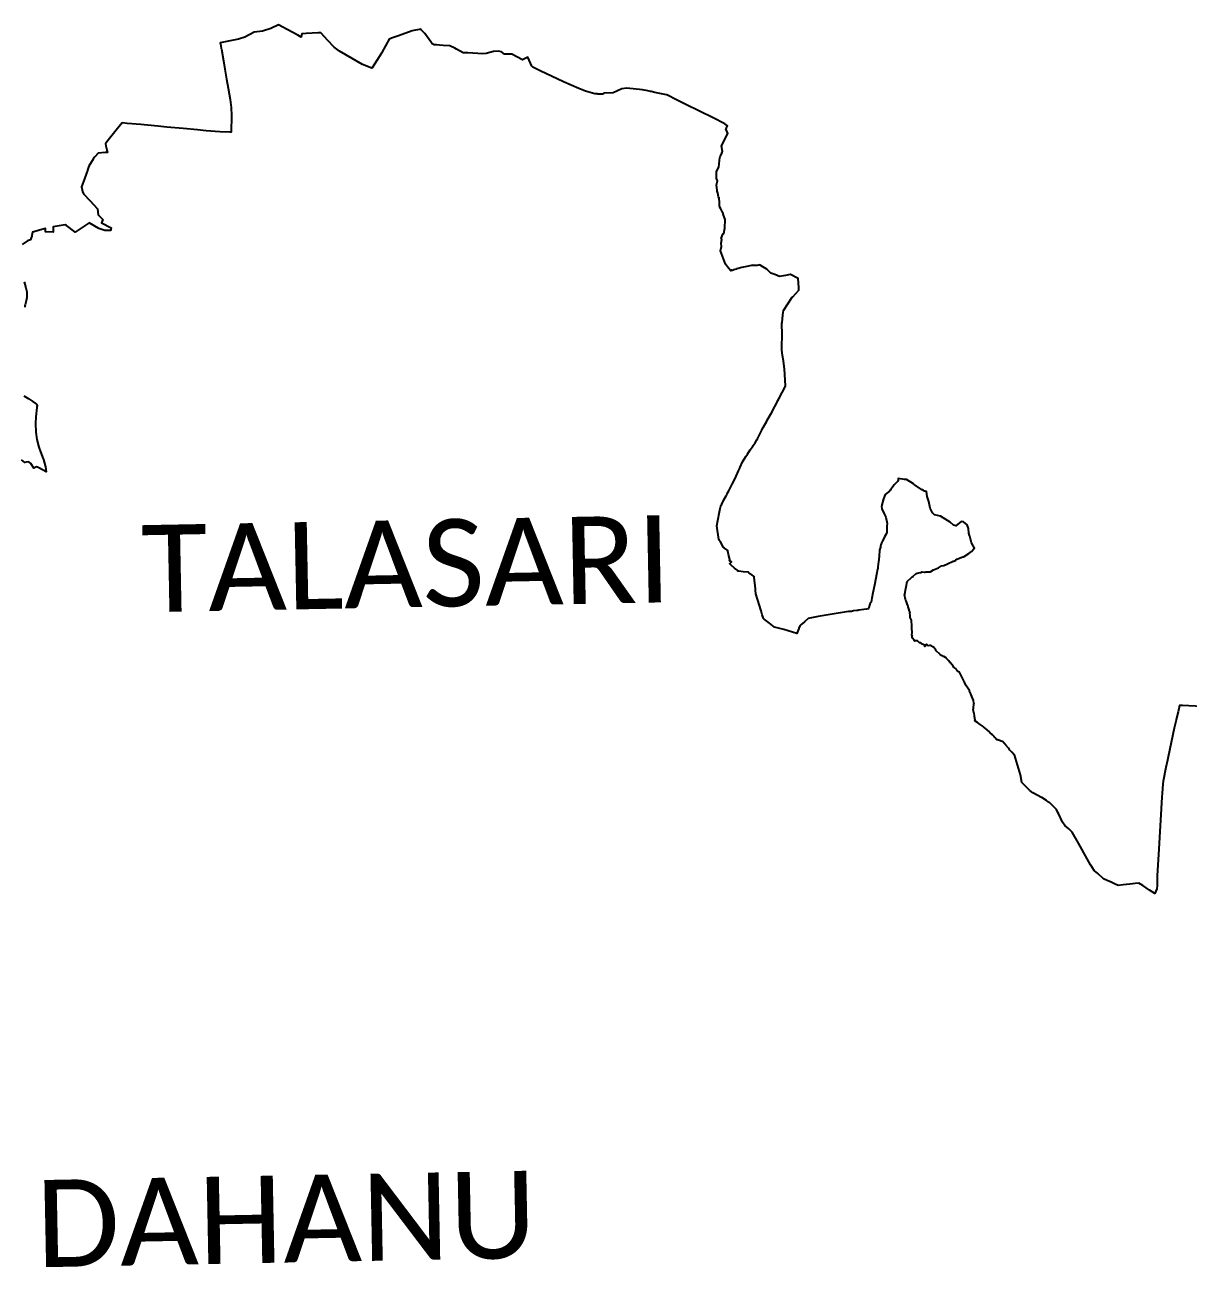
# Model space of a CAD drawing. Header units: metres. Extents: x 0 to 561379, y 0 to 4092696.
# Drawn here: x 272141 to 296846, y 2211787 to 2238178 of the extents above; entities that cross this region are included whole.
import ezdxf

# ---------------------------------------------------------------- set-up
doc = ezdxf.new("R2010")
doc.units = ezdxf.units.M
doc.layers.add('DISTRICT BOUNDRY', color=86, linetype='Continuous')
doc.layers.add('TALUKA NAME', color=5, linetype='Continuous')
doc.styles.get("Standard").update_dxf_attribs({"font": 'arial.ttf'})

msp = doc.modelspace()

# ---------------------------------------------------------------- linework, layer by layer
at = {"layer": 'DISTRICT BOUNDRY'}
for points in [[(297550, 2223678, 0), (296728, 2223716, 0), (296702, 2223717, 0), (296674, 2223719, 0), (296668, 2223719, 0), (296668, 2223719, 0), (296661, 2223719, 0), (296631, 2223582, 0), (296595, 2223420, 0), (296585, 2223377, 0), (296552, 2223239, 0), (296422, 2222628, 0), (296407, 2222557, 0), (296375, 2222404, 0), (296315, 2222109, 0), (296307, 2222044, 0), (296292, 2221854, 0), (296286, 2221773, 0), (296222, 2220676, 0), (296192, 2220101, 0), (296186, 2219897, 0), (296183, 2219825, 0), (296137, 2219725, 0), (296026, 2219797, 0), (295884, 2219891, 0), (295800, 2219946, 0), (295721, 2219937, 0), (295606, 2219922, 0), (295467, 2219907, 0), (295359, 2219895, 0), (295281, 2219930, 0), (295211, 2219964, 0), (295128, 2220002, 0), (295050, 2220036, 0), (294929, 2220149, 0), (294854, 2220212, 0), (294781, 2220327, 0), (294778, 2220331, 0), (294775, 2220334, 0), (294700, 2220462, 0), (294517, 2220796, 0), (294386, 2221026, 0), (294322, 2221089, 0), (294316, 2221094, 0), (294310, 2221099, 0), (294228, 2221167, 0), (294178, 2221240, 0), (294098, 2221409, 0), (294081, 2221444, 0), (294081, 2221446, 0), (294080, 2221448, 0), (294050, 2221512, 0), (293901, 2221655, 0), (293899, 2221658, 0), (293898, 2221661, 0), (293865, 2221681, 0), (293844, 2221693, 0), (293840, 2221697, 0), (293836, 2221700, 0), (293737, 2221761, 0), (293734, 2221761, 0), (293732, 2221761, 0), (293550, 2221863, 0), (293481, 2221913, 0), (293480, 2221914, 0), (293477, 2221917, 0), (293313, 2222081, 0), (293285, 2222246, 0), (293224, 2222461, 0), (293159, 2222668, 0), (293157, 2222670, 0), (293155, 2222672, 0), (293104, 2222726, 0), (293052, 2222779, 0), (293045, 2222788, 0), (293028, 2222809, 0), (292974, 2222877, 0), (292940, 2222920, 0), (292930, 2222933, 0), (292929, 2222933, 0), (292919, 2222946, 0), (292821, 2222982, 0), (292809, 2222986, 0), (292801, 2222986, 0), (292783, 2222986, 0), (292780, 2222986, 0), (292769, 2223001, 0), (292746, 2223030, 0), (292735, 2223044, 0), (292725, 2223058, 0), (292700, 2223089, 0), (292697, 2223093, 0), (292694, 2223095, 0), (292694, 2223095, 0), (292692, 2223097, 0), (292638, 2223146, 0), (292634, 2223149, 0), (292577, 2223198, 0), (292508, 2223259, 0), (292499, 2223265, 0), (292490, 2223272, 0), (292431, 2223312, 0), (292372, 2223355, 0), (292317, 2223395, 0), (292319, 2223401, 0), (292321, 2223407, 0), (292310, 2223482, 0), (292309, 2223492, 0), (292307, 2223503, 0), (292304, 2223548, 0), (292302, 2223552, 0), (292299, 2223555, 0), (292295, 2223562, 0), (292295, 2223569, 0), (292282, 2223627, 0), (292287, 2223664, 0), (292287, 2223664, 0), (292291, 2223672, 0), (292298, 2223751, 0), (292299, 2223762, 0), (292296, 2223765, 0), (292296, 2223767, 0), (292289, 2223825, 0), (292240, 2223946, 0), (292233, 2223965, 0), (292233, 2223965, 0), (292225, 2223983, 0), (292205, 2224026, 0), (292202, 2224032, 0), (292200, 2224037, 0), (292169, 2224084, 0), (292140, 2224129, 0), (292135, 2224138, 0), (292129, 2224148, 0), (292128, 2224150, 0), (292098, 2224214, 0), (292096, 2224221, 0), (292093, 2224227, 0), (292043, 2224326, 0), (291988, 2224429, 0), (291967, 2224431, 0), (291966, 2224431, 0), (291957, 2224439, 0), (291956, 2224440, 0), (291945, 2224448, 0), (291944, 2224459, 0), (291943, 2224464, 0), (291930, 2224476, 0), (291903, 2224501, 0), (291897, 2224506, 0), (291885, 2224517, 0), (291871, 2224529, 0), (291855, 2224551, 0), (291825, 2224591, 0), (291821, 2224597, 0), (291819, 2224599, 0), (291806, 2224618, 0), (291804, 2224618, 0), (291801, 2224620, 0), (291786, 2224642, 0), (291781, 2224649, 0), (291768, 2224668, 0), (291753, 2224682, 0), (291751, 2224684, 0), (291707, 2224726, 0), (291704, 2224732, 0), (291692, 2224738, 0), (291656, 2224756, 0), (291646, 2224761, 0), (291645, 2224762, 0), (291628, 2224775, 0), (291624, 2224774, 0), (291623, 2224774, 0), (291614, 2224777, 0), (291605, 2224780, 0), (291580, 2224805, 0), (291575, 2224809, 0), (291571, 2224814, 0), (291566, 2224818, 0), (291505, 2224873, 0), (291496, 2224879, 0), (291485, 2224894, 0), (291454, 2224942, 0), (291450, 2224948, 0), (291446, 2224954, 0), (291425, 2224967, 0), (291402, 2224982, 0), (291378, 2224990, 0), (291369, 2224993, 0), (291354, 2224991, 0), (291324, 2224988, 0), (291321, 2224993, 0), (291315, 2224997, 0), (291311, 2225000, 0), (291296, 2225013, 0), (291287, 2225019, 0), (291278, 2225006, 0), (291272, 2224999, 0), (291258, 2224980, 0), (291255, 2224971, 0), (291254, 2224997, 0), (291254, 2225003, 0), (291230, 2225010, 0), (291187, 2225031, 0), (291176, 2225037, 0), (291169, 2225039, 0), (291172, 2225040, 0), (291173, 2225041, 0), (291167, 2225048, 0), (291161, 2225051, 0), (291153, 2225052, 0), (291142, 2225053, 0), (291116, 2225079, 0), (291108, 2225085, 0), (291100, 2225091, 0), (291077, 2225090, 0), (291050, 2225089, 0), (291042, 2225087, 0), (291038, 2225089, 0), (291028, 2225106, 0), (290995, 2225147, 0), (290983, 2225163, 0), (290986, 2225179, 0), (290986, 2225181, 0), (290986, 2225182, 0), (290984, 2225186, 0), (290986, 2225188, 0), (290988, 2225192, 0), (290989, 2225199, 0), (290985, 2225202, 0), (290979, 2225208, 0), (290982, 2225273, 0), (290982, 2225278, 0), (290982, 2225283, 0), (290982, 2225293, 0), (290980, 2225338, 0), (290980, 2225353, 0), (290980, 2225368, 0), (290977, 2225437, 0), (290974, 2225497, 0), (290972, 2225528, 0), (290972, 2225533, 0), (290964, 2225544, 0), (290957, 2225552, 0), (290941, 2225572, 0), (290941, 2225595, 0), (290941, 2225596, 0), (290941, 2225608, 0), (290940, 2225629, 0), (290939, 2225688, 0), (290940, 2225693, 0), (290930, 2225724, 0), (290916, 2225770, 0), (290901, 2225815, 0), (290897, 2225829, 0), (290892, 2225843, 0), (290880, 2225880, 0), (290861, 2225941, 0), (290851, 2225957, 0), (290841, 2225973, 0), (290837, 2226007, 0), (290832, 2226049, 0), (290825, 2226057, 0), (290824, 2226058, 0), (290858, 2226236, 0), (290879, 2226351, 0), (290970, 2226435, 0), (290987, 2226449, 0), (291004, 2226462, 0), (291010, 2226468, 0), (291067, 2226520, 0), (291080, 2226525, 0), (291092, 2226530, 0), (291125, 2226536, 0), (291158, 2226543, 0), (291170, 2226547, 0), (291184, 2226553, 0), (291191, 2226555, 0), (291197, 2226555, 0), (291237, 2226554, 0), (291262, 2226554, 0), (291269, 2226557, 0), (291277, 2226561, 0), (291313, 2226559, 0), (291364, 2226556, 0), (291374, 2226561, 0), (291384, 2226566, 0), (291438, 2226597, 0), (291546, 2226644, 0), (291610, 2226685, 0), (291660, 2226693, 0), (291684, 2226703, 0), (291707, 2226713, 0), (291733, 2226725, 0), (291859, 2226785, 0), (291871, 2226787, 0), (291882, 2226790, 0), (291910, 2226796, 0), (291910, 2226802, 0), (291911, 2226809, 0), (291911, 2226810, 0), (291932, 2226827, 0), (292060, 2226874, 0), (292061, 2226874, 0), (292074, 2226879, 0), (292074, 2226879, 0), (292087, 2226885, 0), (292189, 2226950, 0), (292245, 2226988, 0), (292247, 2226990, 0), (292292, 2227044, 0), (292301, 2227051, 0), (292309, 2227058, 0), (292248, 2227171, 0), (292208, 2227312, 0), (292202, 2227331, 0), (292189, 2227376, 0), (292179, 2227477, 0), (292153, 2227554, 0), (292079, 2227619, 0), (292024, 2227626, 0), (291915, 2227538, 0), (291890, 2227542, 0), (291866, 2227547, 0), (291795, 2227610, 0), (291586, 2227737, 0), (291460, 2227768, 0), (291416, 2227812, 0), (291369, 2227911, 0), (291349, 2228018, 0), (291339, 2228050, 0), (291306, 2228158, 0), (291287, 2228264, 0), (291269, 2228267, 0), (291255, 2228268, 0), (291248, 2228272, 0), (291220, 2228290, 0), (291216, 2228293, 0), (291208, 2228298, 0), (291199, 2228301, 0), (291192, 2228302, 0), (291187, 2228304, 0), (291182, 2228307, 0), (291047, 2228401, 0), (291030, 2228412, 0), (291030, 2228412, 0), (291013, 2228424, 0), (290865, 2228516, 0), (290856, 2228516, 0), (290841, 2228516, 0), (290821, 2228516, 0), (290685, 2228539, 0), (290689, 2228519, 0), (290685, 2228506, 0), (290678, 2228483, 0), (290626, 2228428, 0), (290616, 2228417, 0), (290615, 2228417, 0), (290604, 2228405, 0), (290574, 2228367, 0), (290538, 2228321, 0), (290534, 2228314, 0), (290523, 2228292, 0), (290520, 2228290, 0), (290503, 2228274, 0), (290412, 2228202, 0), (290376, 2228107, 0), (290344, 2227982, 0), (290340, 2227968, 0), (290336, 2227954, 0), (290343, 2227898, 0), (290390, 2227787, 0), (290429, 2227719, 0), (290455, 2227587, 0), (290450, 2227531, 0), (290446, 2227385, 0), (290443, 2227379, 0), (290440, 2227372, 0), (290400, 2227300, 0), (290353, 2227211, 0), (290350, 2227203, 0), (290348, 2227195, 0), (290344, 2227185, 0), (290322, 2227128, 0), (290316, 2227105, 0), (290311, 2227081, 0), (290294, 2227020, 0), (290283, 2226893, 0), (290278, 2226828, 0), (290278, 2226826, 0), (290274, 2226803, 0), (290274, 2226803, 0), (290269, 2226779, 0), (290257, 2226663, 0), (290254, 2226635, 0), (290253, 2226626, 0), (290251, 2226618, 0), (290228, 2226500, 0), (290213, 2226420, 0), (290184, 2226277, 0), (290151, 2226111, 0), (290129, 2225998, 0), (290112, 2225916, 0), (290107, 2225914, 0), (290104, 2225907, 0), (290102, 2225903, 0), (290088, 2225877, 0), (290087, 2225872, 0), (290067, 2225801, 0), (290057, 2225772, 0), (290047, 2225770, 0), (290018, 2225765, 0), (289960, 2225756, 0), (289853, 2225741, 0), (289832, 2225738, 0), (289832, 2225738, 0), (289811, 2225735, 0), (289738, 2225726, 0), (289696, 2225718, 0), (289695, 2225718, 0), (289632, 2225714, 0), (289245, 2225652, 0), (288992, 2225606, 0), (288777, 2225565, 0), (288696, 2225496, 0), (288621, 2225433, 0), (288598, 2225413, 0), (288580, 2225362, 0), (288577, 2225353, 0), (288538, 2225245, 0), (288257, 2225335, 0), (288064, 2225382, 0), (287954, 2225469, 0), (287842, 2225555, 0), (287833, 2225561, 0), (287825, 2225567, 0), (287800, 2225646, 0), (287775, 2225732, 0), (287701, 2225980, 0), (287668, 2226088, 0), (287661, 2226167, 0), (287648, 2226289, 0), (287647, 2226297, 0), (287646, 2226304, 0), (287645, 2226316, 0), (287632, 2226441, 0), (287630, 2226451, 0), (287629, 2226461, 0), (287586, 2226485, 0), (287535, 2226513, 0), (287526, 2226531, 0), (287518, 2226545, 0), (287512, 2226554, 0), (287396, 2226561, 0), (287305, 2226570, 0), (287289, 2226574, 0), (287286, 2226575, 0), (287284, 2226575, 0), (287284, 2226580, 0), (287284, 2226583, 0), (287215, 2226637, 0), (287144, 2226696, 0), (287116, 2226731, 0), (287116, 2226736, 0), (287130, 2226752, 0), (287145, 2226768, 0), (287115, 2226787, 0), (287104, 2226793, 0), (287109, 2226800, 0), (287113, 2226805, 0), (287111, 2226818, 0), (287088, 2226924, 0), (287070, 2226995, 0), (287069, 2227002, 0), (287067, 2227009, 0), (286998, 2227059, 0), (286984, 2227069, 0), (286983, 2227071, 0), (286982, 2227073, 0), (286905, 2227207, 0), (286897, 2227222, 0), (286895, 2227226, 0), (286886, 2227242, 0), (286880, 2227247, 0), (286837, 2227536, 0), (286859, 2227650, 0), (286895, 2227830, 0), (286909, 2227902, 0), (286910, 2227911, 0), (286910, 2227911, 0), (286912, 2227920, 0), (286922, 2227958, 0), (286932, 2227977, 0), (286942, 2227996, 0), (286988, 2228084, 0), (287034, 2228171, 0), (287039, 2228180, 0), (287047, 2228197, 0), (287057, 2228219, 0), (287090, 2228281, 0), (287163, 2228420, 0), (287223, 2228542, 0), (287295, 2228700, 0), (287323, 2228760, 0), (287327, 2228771, 0), (287331, 2228781, 0), (287382, 2228895, 0), (287435, 2228976, 0), (287455, 2229005, 0), (287490, 2229059, 0), (287548, 2229147, 0), (287588, 2229208, 0), (287599, 2229226, 0), (287610, 2229243, 0), (287649, 2229299, 0), (287689, 2229363, 0), (287701, 2229386, 0), (287714, 2229409, 0), (287787, 2229555, 0), (287792, 2229567, 0), (287795, 2229573, 0), (287824, 2229625, 0), (287900, 2229759, 0), (287902, 2229763, 0), (287979, 2229900, 0), (288012, 2229959, 0), (288029, 2229992, 0), (288110, 2230145, 0), (288119, 2230163, 0), (288135, 2230195, 0), (288154, 2230234, 0), (288292, 2230502, 0), (288293, 2230504, 0), (288293, 2230508, 0), (288271, 2230873, 0), (288250, 2231031, 0), (288250, 2231038, 0), (288235, 2231151, 0), (288219, 2231272, 0), (288219, 2231394, 0), (288219, 2231404, 0), (288222, 2231527, 0), (288225, 2231648, 0), (288224, 2231667, 0), (288219, 2231764, 0), (288219, 2231823, 0), (288219, 2231835, 0), (288221, 2231853, 0), (288240, 2232009, 0), (288242, 2232019, 0), (288249, 2232068, 0), (288256, 2232110, 0), (288440, 2232394, 0), (288444, 2232400, 0), (288449, 2232403, 0), (288577, 2232539, 0), (288575, 2232597, 0), (288567, 2232788, 0), (288400, 2232875, 0), (288396, 2232874, 0), (288392, 2232873, 0), (288294, 2232856, 0), (288171, 2232835, 0), (288068, 2232872, 0), (287984, 2232903, 0), (287896, 2232990, 0), (287811, 2233039, 0), (287758, 2233073, 0), (287753, 2233077, 0), (287749, 2233077, 0), (287691, 2233068, 0), (287682, 2233067, 0), (287675, 2233065, 0), (287670, 2233064, 0), (287610, 2233066, 0), (287600, 2233068, 0), (287587, 2233070, 0), (287580, 2233069, 0), (287573, 2233069, 0), (287476, 2233046, 0), (287370, 2233020, 0), (287265, 2232993, 0), (287260, 2232992, 0), (287256, 2232991, 0), (287218, 2232979, 0), (287163, 2232962, 0), (287161, 2232962, 0), (287146, 2232963, 0), (287140, 2232964, 0), (287139, 2232961, 0), (287134, 2232951, 0), (287085, 2233012, 0), (287022, 2233091, 0), (286912, 2233379, 0), (286936, 2233470, 0), (286927, 2233540, 0), (286941, 2233617, 0), (286933, 2233629, 0), (286926, 2233641, 0), (286961, 2233733, 0), (286964, 2233739, 0), (286972, 2233740, 0), (286989, 2233743, 0), (287010, 2233859, 0), (287017, 2234040, 0), (286981, 2234136, 0), (286980, 2234140, 0), (286980, 2234145, 0), (286963, 2234192, 0), (286960, 2234195, 0), (286958, 2234197, 0), (286922, 2234269, 0), (286904, 2234304, 0), (286899, 2234311, 0), (286895, 2234318, 0), (286890, 2234396, 0), (286884, 2234501, 0), (286879, 2234502, 0), (286878, 2234506, 0), (286873, 2234523, 0), (286855, 2234605, 0), (286846, 2234647, 0), (286844, 2234652, 0), (286842, 2234658, 0), (286830, 2234782, 0), (286852, 2234867, 0), (286853, 2234872, 0), (286844, 2234883, 0), (286839, 2234889, 0), (286835, 2234893, 0), (286833, 2234913, 0), (286827, 2234976, 0), (286832, 2235012, 0), (286831, 2235034, 0), (286830, 2235044, 0), (286829, 2235051, 0), (286827, 2235060, 0), (286878, 2235153, 0), (286892, 2235299, 0), (286904, 2235351, 0), (286911, 2235382, 0), (286947, 2235460, 0), (286945, 2235460, 0), (286945, 2235460, 0), (286952, 2235475, 0), (286958, 2235489, 0), (286938, 2235610, 0), (286968, 2235668, 0), (286995, 2235719, 0), (287074, 2235867, 0), (287026, 2235967, 0), (287040, 2235993, 0), (287063, 2236034, 0), (287010, 2236078, 0), (286756, 2236201, 0), (286182, 2236484, 0), (285991, 2236575, 0), (285776, 2236688, 0), (285767, 2236693, 0), (285765, 2236693, 0), (285523, 2236740, 0), (285440, 2236761, 0), (285431, 2236763, 0), (285373, 2236777, 0), (285257, 2236796, 0), (284925, 2236831, 0), (284819, 2236819, 0), (284637, 2236731, 0), (284439, 2236729, 0), (284412, 2236702, 0), (284308, 2236707, 0), (284292, 2236709, 0), (284249, 2236715, 0), (284193, 2236723, 0), (284048, 2236767, 0), (283904, 2236828, 0), (283582, 2236964, 0), (283088, 2237199, 0), (282928, 2237279, 0), (282906, 2237298, 0), (282820, 2237489, 0), (282713, 2237438, 0), (282592, 2237500, 0), (282483, 2237555, 0), (282351, 2237552, 0), (282329, 2237553, 0), (282264, 2237603, 0), (282200, 2237620, 0), (282091, 2237615, 0), (281935, 2237568, 0), (281864, 2237565, 0), (281652, 2237577, 0), (281552, 2237581, 0), (281448, 2237585, 0), (281309, 2237659, 0), (281270, 2237680, 0), (281170, 2237732, 0), (281026, 2237741, 0), (280949, 2237746, 0), (280880, 2237750, 0), (280831, 2237756, 0), (280791, 2237774, 0), (280760, 2237820, 0), (280637, 2237994, 0), (280561, 2238072, 0), (280548, 2238086, 0), (280369, 2238048, 0), (280156, 2237972, 0), (280053, 2237940, 0), (279929, 2237892, 0), (279900, 2237880, 0), (279881, 2237873, 0), (279724, 2237589, 0), (279716, 2237575, 0), (279517, 2237263, 0), (279513, 2237257, 0), (279315, 2237333, 0), (278956, 2237540, 0), (278826, 2237618, 0), (278710, 2237703, 0), (278577, 2237847, 0), (278433, 2238002, 0), (278425, 2238010, 0), (278367, 2238006, 0), (278118, 2237991, 0), (278020, 2237988, 0), (278012, 2237915, 0), (277935, 2237958, 0), (277817, 2238023, 0), (277817, 2238023, 0), (277621, 2238128, 0), (277527, 2238178, 0), (277366, 2238097, 0), (277188, 2238041, 0), (277008, 2238021, 0), (276811, 2237915, 0), (276678, 2237875, 0), (276292, 2237797, 0), (276301, 2237741, 0), (276312, 2237671, 0), (276315, 2237658, 0), (276360, 2237415, 0), (276389, 2237236, 0), (276425, 2237023, 0), (276457, 2236835, 0), (276500, 2236590, 0), (276522, 2236423, 0), (276531, 2236249, 0), (276524, 2235897, 0), (276494, 2235898, 0), (276284, 2235906, 0), (275995, 2235924, 0), (275809, 2235947, 0), (275501, 2235973, 0), (275157, 2236006, 0), (274968, 2236027, 0), (274607, 2236062, 0), (274316, 2236085, 0), (274210, 2236095, 0), (274083, 2235941, 0), (273883, 2235691, 0), (273854, 2235650, 0), (273864, 2235608, 0), (273884, 2235520, 0), (273884, 2235517, 0), (273893, 2235466, 0), (273847, 2235463, 0), (273698, 2235454, 0), (273626, 2235376, 0), (273617, 2235366, 0), (273592, 2235323, 0), (273502, 2235173, 0), (273474, 2235093, 0), (273471, 2235085, 0), (273451, 2235026, 0), (273405, 2234904, 0), (273342, 2234738, 0), (273357, 2234672, 0), (273366, 2234641, 0), (273384, 2234585, 0), (273523, 2234444, 0), (273681, 2234270, 0), (273696, 2234145, 0), (273729, 2234111, 0), (273795, 2234041, 0), (273771, 2233970, 0), (273972, 2233863, 0), (273965, 2233820, 0), (273963, 2233809, 0), (273843, 2233812, 0), (273711, 2233853, 0), (273505, 2233969, 0), (273209, 2233777, 0), (273205, 2233774, 0), (273199, 2233779, 0), (273023, 2233916, 0), (272996, 2233931, 0), (272742, 2233884, 0), (272739, 2233773, 0), (272578, 2233778, 0), (272581, 2233851, 0), (272304, 2233776, 0), (272291, 2233702, 0), (272289, 2233688, 0), (272276, 2233652, 0), (272262, 2233611, 0), (272197, 2233589, 0), (272085, 2233512, 0)], [(272123, 2232719, 0), (272161, 2232590, 0), (272181, 2232504, 0), (272181, 2232447, 0), (272182, 2232389, 0), (272168, 2232313, 0), (272146, 2232230, 0), (272142, 2232208, 0), (272138, 2232177, 0)], [(272118, 2230294, 0), (272222, 2230232, 0), (272309, 2230179, 0), (272359, 2230149, 0), (272390, 2230123, 0), (272400, 2230081, 0), (272396, 2230051, 0), (272374, 2229850, 0), (272366, 2229710, 0), (272376, 2229526, 0), (272395, 2229370, 0), (272437, 2229208, 0), (272471, 2229108, 0), (272533, 2228961, 0), (272537, 2228946, 0), (272576, 2228791, 0), (272591, 2228685, 0), (272451, 2228757, 0), (272406, 2228783, 0), (272386, 2228788, 0), (272333, 2228759, 0), (272333, 2228759, 0), (272332, 2228760, 0), (272265, 2228861, 0), (272229, 2228892, 0), (272170, 2228885, 0), (272141, 2228882, 0), (272068, 2228940, 0)]]:
    msp.add_polyline3d(points, dxfattribs=at)

# ---------------------------------------------------------------- texts
at = {"layer": 'TALUKA NAME', "char_height": 1851.58, "attachment_point": 1, "rotation": 1.1028}
for s, insert in [('{\\fCalibri|b0|i0|c0|p34;TALASARI}', (274601, 2227548)), ('{\\fCalibri|b0|i0|c0|p34;DAHANU}', (272361, 2213634))]:
    msp.add_mtext_dynamic_manual_height_columns(s, width=1561.48, gutter_width=9258, heights=[0], dxfattribs=dict(at, insert=insert))

doc.saveas('drawing.dxf')
